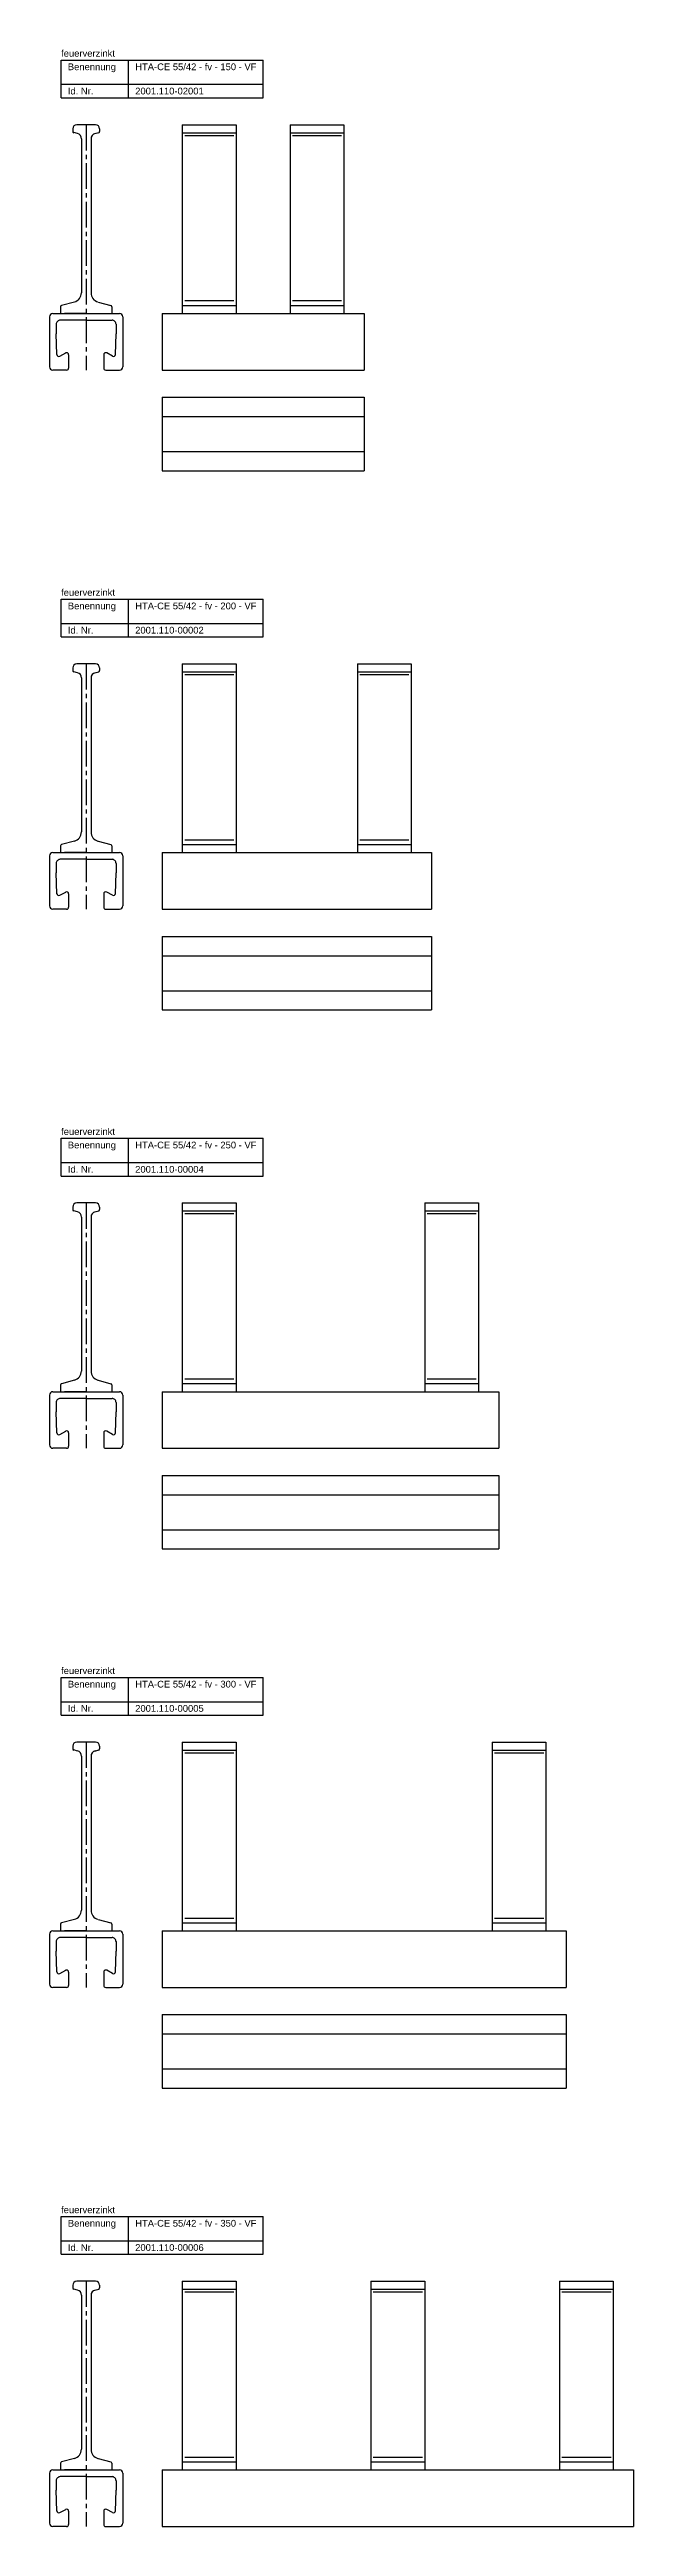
# Model space of a CAD drawing. Header units: millimetres. Extents: x 11325 to 17479, y -770 to 2743.
# Drawn here: x 11325 to 11759, y 905 to 2743 of the extents above; entities that cross this region are included whole.
import ezdxf

# ---------------------------------------------------------------- set-up
doc = ezdxf.new("R2010")
doc.units = ezdxf.units.MM
doc.header["$LTSCALE"] = 0.1
doc.linetypes.add('MITTE2', pattern=[28.575, 19.05, -3.175, 3.175, -3.175])
doc.layers.add('Halfen', color=2, linetype='CONTINUOUS')
doc.styles.add('ARIAL50', font='arial.ttf', dxfattribs={"height": 5})

msp = doc.modelspace()

# ---------------------------------------------------------------- linework, layer by layer
at = {"layer": 'Halfen'}
for p, q in [((11333.7, 2735.2), (11483.7, 2735.2)), ((11333.7, 2707.2), (11333.7, 2735.2)), ((11383.7, 2707.2), (11383.7, 2735.2)), ((11483.7, 2707.2), (11483.7, 2735.2)), ((11333.7, 2717.2), (11483.7, 2717.2)), ((11333.7, 2707.2), (11483.7, 2707.2)), ((11342.3, 2684.2), (11342.3, 2682.3)), ((11359.3, 2687.2), (11345.3, 2687.2)), ((11362.3, 2684.2), (11362.3, 2682.3)), ((11423.7, 2687.2), (11463.7, 2687.2)), ((11423.7, 2687.2), (11423.7, 2547.2)), ((11463.7, 2687.2), (11463.7, 2547.2)), ((11503.7, 2687.2), (11543.7, 2687.2)), ((11503.7, 2687.2), (11503.7, 2547.2)), ((11543.7, 2687.2), (11543.7, 2547.2)), ((11345.8, 2680.6), (11343.1, 2681.4)), ((11348.8, 2676.8), (11348.8, 2562.5)), ((11355.9, 2676.8), (11355.9, 2562.5)), ((11358.8, 2680.6), (11361.6, 2681.4)), ((11423.7, 2681.3), (11463.7, 2681.3)), ((11503.7, 2681.3), (11543.7, 2681.3)), ((11343.6, 2555.7), (11334.1, 2553.1)), ((11361.1, 2555.7), (11370.6, 2553.1)), ((11325.1, 2544.7), (11325.1, 2515.2)), ((11327.6, 2547.2), (11377.1, 2547.2)), ((11330.1, 2539.2), (11330.1, 2532.2)), ((11352.3, 2542.2), (11333.1, 2542.2)), ((11333.3, 2552.2), (11333.3, 2547.2)), ((11352.3, 2547.2), (11336.3, 2547.2)), ((11352.3, 2542.2), (11371.5, 2542.2)), ((11371.3, 2552.2), (11371.3, 2547.2)), ((11374.5, 2539.2), (11374.5, 2532.2)), ((11379.6, 2544.7), (11379.6, 2515.2)), ((11408.7, 2547.2), (11558.7, 2547.2)), ((11408.7, 2547.2), (11408.7, 2505.2)), ((11423.7, 2553.2), (11463.7, 2553.2)), ((11503.7, 2553.2), (11543.7, 2553.2)), ((11508.7, 2547.2), (11558.7, 2547.2)), ((11558.7, 2547.2), (11558.7, 2505.2)), ((11330.6, 2516.7), (11330.1, 2532.2)), ((11332.8, 2515.5), (11337.1, 2517.9)), ((11371.8, 2515.5), (11367.6, 2517.9)), ((11374.1, 2516.7), (11374.5, 2532.2)), ((11325.1, 2515.2), (11325.1, 2507.7)), ((11337.8, 2505.2), (11327.6, 2505.2)), ((11339.3, 2516.6), (11339.3, 2506.7)), ((11365.3, 2516.6), (11365.3, 2506.7)), ((11366.8, 2505.2), (11377.1, 2505.2)), ((11379.6, 2515.2), (11379.6, 2507.7)), ((11408.7, 2505.2), (11558.7, 2505.2)), ((11508.7, 2505.2), (11558.7, 2505.2)), ((11408.7, 2485), (11558.7, 2485)), ((11408.7, 2485), (11408.7, 2430.5)), ((11558.7, 2485), (11558.7, 2430.5)), ((11408.7, 2470.7), (11558.7, 2470.7)), ((11408.7, 2444.7), (11558.7, 2444.7)), ((11408.7, 2430.5), (11558.7, 2430.5)), ((11333.7, 2335.2), (11483.7, 2335.2)), ((11333.7, 2307.2), (11333.7, 2335.2)), ((11383.7, 2307.2), (11383.7, 2335.2)), ((11483.7, 2307.2), (11483.7, 2335.2)), ((11333.7, 2317.2), (11483.7, 2317.2)), ((11333.7, 2307.2), (11483.7, 2307.2)), ((11342.3, 2284.2), (11342.3, 2282.3)), ((11345.8, 2280.6), (11343.1, 2281.4)), ((11359.3, 2287.2), (11345.3, 2287.2)), ((11358.8, 2280.6), (11361.6, 2281.4)), ((11362.3, 2284.2), (11362.3, 2282.3)), ((11423.7, 2287.2), (11463.7, 2287.2)), ((11423.7, 2287.2), (11423.7, 2147.2)), ((11423.7, 2281.3), (11463.7, 2281.3)), ((11463.7, 2287.2), (11463.7, 2147.2)), ((11553.7, 2287.2), (11593.7, 2287.2)), ((11553.7, 2287.2), (11553.7, 2147.2)), ((11553.7, 2281.3), (11593.7, 2281.3)), ((11593.7, 2287.2), (11593.7, 2147.2)), ((11348.8, 2276.8), (11348.8, 2162.5)), ((11355.9, 2276.8), (11355.9, 2162.5)), ((11333.3, 2152.2), (11333.3, 2147.2)), ((11343.6, 2155.7), (11334.1, 2153.1)), ((11361.1, 2155.7), (11370.6, 2153.1)), ((11371.3, 2152.2), (11371.3, 2147.2)), ((11423.7, 2153.2), (11463.7, 2153.2)), ((11553.7, 2153.2), (11593.7, 2153.2)), ((11325.1, 2144.7), (11325.1, 2115.2)), ((11327.6, 2147.2), (11377.1, 2147.2)), ((11330.1, 2139.2), (11330.1, 2132.2)), ((11330.6, 2116.7), (11330.1, 2132.2)), ((11352.3, 2142.2), (11333.1, 2142.2)), ((11352.3, 2147.2), (11336.3, 2147.2)), ((11352.3, 2142.2), (11371.5, 2142.2)), ((11374.1, 2116.7), (11374.5, 2132.2)), ((11374.5, 2139.2), (11374.5, 2132.2)), ((11379.6, 2144.7), (11379.6, 2115.2)), ((11408.7, 2147.2), (11608.7, 2147.2)), ((11408.7, 2147.2), (11408.7, 2105.2)), ((11558.7, 2147.2), (11608.7, 2147.2)), ((11608.7, 2147.2), (11608.7, 2105.2)), ((11325.1, 2115.2), (11325.1, 2107.7)), ((11332.8, 2115.5), (11337.1, 2117.9)), ((11339.3, 2116.6), (11339.3, 2106.7)), ((11365.3, 2116.6), (11365.3, 2106.7)), ((11371.8, 2115.5), (11367.6, 2117.9)), ((11379.6, 2115.2), (11379.6, 2107.7)), ((11337.8, 2105.2), (11327.6, 2105.2)), ((11366.8, 2105.2), (11377.1, 2105.2)), ((11408.7, 2105.2), (11608.7, 2105.2)), ((11558.7, 2105.2), (11608.7, 2105.2)), ((11408.7, 2085), (11608.7, 2085)), ((11408.7, 2085), (11408.7, 2030.5)), ((11608.7, 2085), (11608.7, 2030.5)), ((11408.7, 2070.7), (11608.7, 2070.7)), ((11408.7, 2044.7), (11608.7, 2044.7)), ((11408.7, 2030.5), (11608.7, 2030.5)), ((11333.7, 1935.2), (11483.7, 1935.2)), ((11333.7, 1907.2), (11333.7, 1935.2)), ((11383.7, 1907.2), (11383.7, 1935.2)), ((11483.7, 1907.2), (11483.7, 1935.2)), ((11333.7, 1917.2), (11483.7, 1917.2)), ((11333.7, 1907.2), (11483.7, 1907.2)), ((11342.3, 1884.2), (11342.3, 1882.3)), ((11345.8, 1880.6), (11343.1, 1881.4)), ((11359.3, 1887.2), (11345.3, 1887.2)), ((11348.8, 1876.8), (11348.8, 1762.5)), ((11355.9, 1876.8), (11355.9, 1762.5)), ((11358.8, 1880.6), (11361.6, 1881.4)), ((11362.3, 1884.2), (11362.3, 1882.3)), ((11423.7, 1887.2), (11463.7, 1887.2)), ((11423.7, 1887.2), (11423.7, 1747.2)), ((11423.7, 1881.3), (11463.7, 1881.3)), ((11463.7, 1887.2), (11463.7, 1747.2)), ((11603.7, 1887.2), (11643.7, 1887.2)), ((11603.7, 1887.2), (11603.7, 1747.2)), ((11603.7, 1881.3), (11643.7, 1881.3)), ((11643.7, 1887.2), (11643.7, 1747.2)), ((11327.6, 1747.2), (11377.1, 1747.2)), ((11333.3, 1752.2), (11333.3, 1747.2)), ((11343.6, 1755.7), (11334.1, 1753.1)), ((11352.3, 1747.2), (11336.3, 1747.2)), ((11361.1, 1755.7), (11370.6, 1753.1)), ((11371.3, 1752.2), (11371.3, 1747.2)), ((11408.7, 1747.2), (11658.7, 1747.2)), ((11408.7, 1747.2), (11408.7, 1705.2)), ((11423.7, 1753.2), (11463.7, 1753.2)), ((11603.7, 1753.2), (11643.7, 1753.2)), ((11608.7, 1747.2), (11658.7, 1747.2)), ((11658.7, 1747.2), (11658.7, 1705.2)), ((11325.1, 1744.7), (11325.1, 1715.2)), ((11330.1, 1739.2), (11330.1, 1732.2)), ((11330.6, 1716.7), (11330.1, 1732.2)), ((11352.3, 1742.2), (11333.1, 1742.2)), ((11352.3, 1742.2), (11371.5, 1742.2)), ((11374.1, 1716.7), (11374.5, 1732.2)), ((11374.5, 1739.2), (11374.5, 1732.2)), ((11379.6, 1744.7), (11379.6, 1715.2)), ((11325.1, 1715.2), (11325.1, 1707.7)), ((11332.8, 1715.5), (11337.1, 1717.9)), ((11339.3, 1716.6), (11339.3, 1706.7)), ((11365.3, 1716.6), (11365.3, 1706.7)), ((11371.8, 1715.5), (11367.6, 1717.9)), ((11379.6, 1715.2), (11379.6, 1707.7)), ((11337.8, 1705.2), (11327.6, 1705.2)), ((11366.8, 1705.2), (11377.1, 1705.2)), ((11408.7, 1705.2), (11658.7, 1705.2)), ((11608.7, 1705.2), (11658.7, 1705.2)), ((11408.7, 1685), (11658.7, 1685)), ((11408.7, 1685), (11408.7, 1630.5)), ((11658.7, 1685), (11658.7, 1630.5)), ((11408.7, 1670.7), (11658.7, 1670.7)), ((11408.7, 1644.7), (11658.7, 1644.7)), ((11408.7, 1630.5), (11658.7, 1630.5)), ((11333.7, 1535.2), (11483.7, 1535.2)), ((11333.7, 1507.2), (11333.7, 1535.2)), ((11383.7, 1507.2), (11383.7, 1535.2)), ((11483.7, 1507.2), (11483.7, 1535.2)), ((11333.7, 1517.2), (11483.7, 1517.2)), ((11333.7, 1507.2), (11483.7, 1507.2)), ((11342.3, 1484.2), (11342.3, 1482.3)), ((11345.8, 1480.6), (11343.1, 1481.4)), ((11359.3, 1487.2), (11345.3, 1487.2)), ((11348.8, 1476.8), (11348.8, 1362.5)), ((11355.9, 1476.8), (11355.9, 1362.5)), ((11358.8, 1480.6), (11361.6, 1481.4)), ((11362.3, 1484.2), (11362.3, 1482.3)), ((11423.7, 1487.2), (11463.7, 1487.2)), ((11423.7, 1487.2), (11423.7, 1347.2)), ((11423.7, 1481.3), (11463.7, 1481.3)), ((11463.7, 1487.2), (11463.7, 1347.2)), ((11653.7, 1487.2), (11693.7, 1487.2)), ((11653.7, 1487.2), (11653.7, 1347.2)), ((11653.7, 1481.3), (11693.7, 1481.3)), ((11693.7, 1487.2), (11693.7, 1347.2)), ((11325.1, 1344.7), (11325.1, 1315.2)), ((11327.6, 1347.2), (11377.1, 1347.2)), ((11352.3, 1342.2), (11333.1, 1342.2)), ((11333.3, 1352.2), (11333.3, 1347.2)), ((11343.6, 1355.7), (11334.1, 1353.1)), ((11352.3, 1347.2), (11336.3, 1347.2)), ((11352.3, 1342.2), (11371.5, 1342.2)), ((11361.1, 1355.7), (11370.6, 1353.1)), ((11371.3, 1352.2), (11371.3, 1347.2)), ((11379.6, 1344.7), (11379.6, 1315.2)), ((11408.7, 1347.2), (11708.7, 1347.2)), ((11408.7, 1347.2), (11408.7, 1305.2)), ((11423.7, 1353.2), (11463.7, 1353.2)), ((11653.7, 1353.2), (11693.7, 1353.2)), ((11658.7, 1347.2), (11708.7, 1347.2)), ((11708.7, 1347.2), (11708.7, 1305.2)), ((11330.1, 1339.2), (11330.1, 1332.2)), ((11330.6, 1316.7), (11330.1, 1332.2)), ((11374.1, 1316.7), (11374.5, 1332.2)), ((11374.5, 1339.2), (11374.5, 1332.2)), ((11325.1, 1315.2), (11325.1, 1307.7)), ((11337.8, 1305.2), (11327.6, 1305.2)), ((11332.8, 1315.5), (11337.1, 1317.9)), ((11339.3, 1316.6), (11339.3, 1306.7)), ((11365.3, 1316.6), (11365.3, 1306.7)), ((11366.8, 1305.2), (11377.1, 1305.2)), ((11371.8, 1315.5), (11367.6, 1317.9)), ((11379.6, 1315.2), (11379.6, 1307.7)), ((11408.7, 1305.2), (11708.7, 1305.2)), ((11658.7, 1305.2), (11708.7, 1305.2)), ((11408.7, 1285), (11708.7, 1285)), ((11408.7, 1285), (11408.7, 1230.5)), ((11408.7, 1270.7), (11708.7, 1270.7)), ((11708.7, 1285), (11708.7, 1230.5)), ((11408.7, 1244.7), (11708.7, 1244.7)), ((11408.7, 1230.5), (11708.7, 1230.5)), ((11333.7, 1135.2), (11483.7, 1135.2)), ((11333.7, 1107.2), (11333.7, 1135.2)), ((11383.7, 1107.2), (11383.7, 1135.2)), ((11483.7, 1107.2), (11483.7, 1135.2)), ((11333.7, 1117.2), (11483.7, 1117.2)), ((11333.7, 1107.2), (11483.7, 1107.2)), ((11359.3, 1087.2), (11345.3, 1087.2)), ((11423.7, 1087.2), (11463.7, 1087.2)), ((11423.7, 1087.2), (11423.7, 947.2)), ((11463.7, 1087.2), (11463.7, 947.2)), ((11563.7, 1087.2), (11603.7, 1087.2)), ((11563.7, 1087.2), (11563.7, 947.2)), ((11603.7, 1087.2), (11603.7, 947.2)), ((11703.7, 1087.2), (11743.7, 1087.2)), ((11703.7, 1087.2), (11703.7, 947.2)), ((11743.7, 1087.2), (11743.7, 947.2)), ((11342.3, 1084.2), (11342.3, 1082.3)), ((11345.8, 1080.6), (11343.1, 1081.4)), ((11348.8, 1076.8), (11348.8, 962.5)), ((11355.9, 1076.8), (11355.9, 962.5)), ((11358.8, 1080.6), (11361.6, 1081.4)), ((11362.3, 1084.2), (11362.3, 1082.3)), ((11423.7, 1081.3), (11463.7, 1081.3)), ((11563.7, 1081.3), (11603.7, 1081.3)), ((11703.7, 1081.3), (11743.7, 1081.3)), ((11343.6, 955.7), (11334.1, 953.1)), ((11361.1, 955.7), (11370.6, 953.1)), ((11325.1, 944.7), (11325.1, 915.2)), ((11327.6, 947.2), (11377.1, 947.2)), ((11330.1, 939.2), (11330.1, 932.2)), ((11352.3, 942.2), (11333.1, 942.2)), ((11333.3, 952.2), (11333.3, 947.2)), ((11352.3, 947.2), (11336.3, 947.2)), ((11352.3, 942.2), (11371.5, 942.2)), ((11371.3, 952.2), (11371.3, 947.2)), ((11374.5, 939.2), (11374.5, 932.2)), ((11379.6, 944.7), (11379.6, 915.2)), ((11408.7, 947.2), (11758.7, 947.2)), ((11408.7, 947.2), (11408.7, 905.2)), ((11423.7, 953.2), (11463.7, 953.2)), ((11563.7, 953.2), (11603.7, 953.2)), ((11703.7, 953.2), (11743.7, 953.2)), ((11708.7, 947.2), (11758.7, 947.2)), ((11758.7, 947.2), (11758.7, 905.2)), ((11330.6, 916.7), (11330.1, 932.2)), ((11374.1, 916.7), (11374.5, 932.2)), ((11325.1, 915.2), (11325.1, 907.7)), ((11337.8, 905.2), (11327.6, 905.2)), ((11332.8, 915.5), (11337.1, 917.9)), ((11339.3, 916.6), (11339.3, 906.7)), ((11365.3, 916.6), (11365.3, 906.7)), ((11366.8, 905.2), (11377.1, 905.2)), ((11371.8, 915.5), (11367.6, 917.9)), ((11379.6, 915.2), (11379.6, 907.7)), ((11408.7, 905.2), (11758.7, 905.2)), ((11708.7, 905.2), (11758.7, 905.2))]:
    msp.add_line(p, q, dxfattribs=at)
at = {"layer": 'Halfen', "color": 1, "linetype": 'MITTE2', "ltscale": 10}
for p, q in [((11352.3, 2687.2), (11352.3, 2505.2)), ((11352.3, 2287.2), (11352.3, 2105.2)), ((11352.3, 1887.2), (11352.3, 1705.2)), ((11352.3, 1487.2), (11352.3, 1305.2)), ((11352.3, 1087.2), (11352.3, 905.2))]:
    msp.add_line(p, q, dxfattribs=at)
at = {"layer": 'Halfen', "color": 1}
for p, q in [((11425.5, 2679.3), (11462, 2679.3)), ((11505.5, 2679.3), (11542, 2679.3)), ((11425.5, 2556.7), (11462, 2556.7)), ((11505.5, 2556.7), (11542, 2556.7)), ((11425.5, 2279.3), (11462, 2279.3)), ((11555.5, 2279.3), (11592, 2279.3)), ((11425.5, 2156.7), (11462, 2156.7)), ((11555.5, 2156.7), (11592, 2156.7)), ((11425.5, 1879.3), (11462, 1879.3)), ((11605.5, 1879.3), (11642, 1879.3)), ((11425.5, 1756.7), (11462, 1756.7)), ((11605.5, 1756.7), (11642, 1756.7)), ((11425.5, 1479.3), (11462, 1479.3)), ((11655.5, 1479.3), (11692, 1479.3)), ((11425.5, 1356.7), (11462, 1356.7)), ((11655.5, 1356.7), (11692, 1356.7)), ((11425.5, 1079.3), (11462, 1079.3)), ((11565.5, 1079.3), (11602, 1079.3)), ((11705.5, 1079.3), (11742, 1079.3)), ((11425.5, 956.7), (11462, 956.7)), ((11565.5, 956.7), (11602, 956.7)), ((11705.5, 956.7), (11742, 956.7))]:
    msp.add_line(p, q, dxfattribs=at)
at = {"layer": 'Halfen'}
for centre, radius, start, end in [((11345.3, 2684.2), 3, 90, 180), ((11359.3, 2684.2), 3, 0, 90), ((11343.3, 2682.3), 1, 180, 255), ((11344.8, 2676.8), 4, 0, 75), ((11359.9, 2676.8), 4, 105, 180), ((11361.3, 2682.3), 1, 285, 0), ((11341.8, 2562.5), 7, 285, 0), ((11362.9, 2562.5), 7, 180, 255), ((11327.6, 2544.7), 2.5, 90, 180), ((11333.1, 2539.2), 3, 90, 181.1927), ((11334.3, 2552.2), 1, 105, 180), ((11370.3, 2552.2), 1, 0, 75), ((11371.5, 2539.2), 3, 358.8073, 90), ((11377.1, 2544.7), 2.5, 0, 90), ((11337.8, 2516.6), 1.5, 0, 120), ((11366.8, 2516.6), 1.5, 60, 180), ((11327.6, 2507.7), 2.5, 180, 270), ((11332.1, 2516.8), 1.5, 181.1927, 300), ((11337.8, 2506.7), 1.5, 270, 0), ((11366.8, 2506.7), 1.5, 180, 270), ((11372.6, 2516.8), 1.5, 240, 358.8073), ((11377.1, 2507.7), 2.5, 270, 0), ((11345.3, 2284.2), 3, 90, 180), ((11343.3, 2282.3), 1, 180, 255), ((11344.8, 2276.8), 4, 0, 75), ((11359.9, 2276.8), 4, 105, 180), ((11359.3, 2284.2), 3, 0, 90), ((11361.3, 2282.3), 1, 285, 0), ((11334.3, 2152.2), 1, 105, 180), ((11341.8, 2162.5), 7, 285, 0), ((11362.9, 2162.5), 7, 180, 255), ((11370.3, 2152.2), 1, 0, 75), ((11327.6, 2144.7), 2.5, 90, 180), ((11333.1, 2139.2), 3, 90, 181.1927), ((11371.5, 2139.2), 3, 358.8073, 90), ((11377.1, 2144.7), 2.5, 0, 90), ((11332.1, 2116.8), 1.5, 181.1927, 300), ((11337.8, 2116.6), 1.5, 0, 120), ((11366.8, 2116.6), 1.5, 60, 180), ((11372.6, 2116.8), 1.5, 240, 358.8073), ((11327.6, 2107.7), 2.5, 180, 270), ((11337.8, 2106.7), 1.5, 270, 0), ((11366.8, 2106.7), 1.5, 180, 270), ((11377.1, 2107.7), 2.5, 270, 0), ((11345.3, 1884.2), 3, 90, 180), ((11343.3, 1882.3), 1, 180, 255), ((11344.8, 1876.8), 4, 0, 75), ((11359.9, 1876.8), 4, 105, 180), ((11359.3, 1884.2), 3, 0, 90), ((11361.3, 1882.3), 1, 285, 0), ((11327.6, 1744.7), 2.5, 90, 180), ((11334.3, 1752.2), 1, 105, 180), ((11341.8, 1762.5), 7, 285, 0), ((11362.9, 1762.5), 7, 180, 255), ((11370.3, 1752.2), 1, 0, 75), ((11377.1, 1744.7), 2.5, 0, 90), ((11333.1, 1739.2), 3, 90, 181.1927), ((11371.5, 1739.2), 3, 358.8073, 90), ((11332.1, 1716.8), 1.5, 181.1927, 300), ((11337.8, 1716.6), 1.5, 0, 120), ((11366.8, 1716.6), 1.5, 60, 180), ((11372.6, 1716.8), 1.5, 240, 358.8073), ((11327.6, 1707.7), 2.5, 180, 270), ((11337.8, 1706.7), 1.5, 270, 0), ((11366.8, 1706.7), 1.5, 180, 270), ((11377.1, 1707.7), 2.5, 270, 0), ((11345.3, 1484.2), 3, 90, 180), ((11343.3, 1482.3), 1, 180, 255), ((11344.8, 1476.8), 4, 0, 75), ((11359.9, 1476.8), 4, 105, 180), ((11359.3, 1484.2), 3, 0, 90), ((11361.3, 1482.3), 1, 285, 0), ((11341.8, 1362.5), 7, 285, 0), ((11362.9, 1362.5), 7, 180, 255), ((11327.6, 1344.7), 2.5, 90, 180), ((11333.1, 1339.2), 3, 90, 181.1927), ((11334.3, 1352.2), 1, 105, 180), ((11370.3, 1352.2), 1, 0, 75), ((11371.5, 1339.2), 3, 358.8073, 90), ((11377.1, 1344.7), 2.5, 0, 90), ((11327.6, 1307.7), 2.5, 180, 270), ((11332.1, 1316.8), 1.5, 181.1927, 300), ((11337.8, 1316.6), 1.5, 0, 120), ((11337.8, 1306.7), 1.5, 270, 0), ((11366.8, 1316.6), 1.5, 60, 180), ((11366.8, 1306.7), 1.5, 180, 270), ((11372.6, 1316.8), 1.5, 240, 358.8073), ((11377.1, 1307.7), 2.5, 270, 0), ((11345.3, 1084.2), 3, 90, 180), ((11359.3, 1084.2), 3, 0, 90), ((11343.3, 1082.3), 1, 180, 255), ((11344.8, 1076.8), 4, 0, 75), ((11359.9, 1076.8), 4, 105, 180), ((11361.3, 1082.3), 1, 285, 0), ((11341.8, 962.5), 7, 285, 0), ((11362.9, 962.5), 7, 180, 255), ((11327.6, 944.7), 2.5, 90, 180), ((11333.1, 939.2), 3, 90, 181.1927), ((11334.3, 952.2), 1, 105, 180), ((11370.3, 952.2), 1, 0, 75), ((11371.5, 939.2), 3, 358.8073, 90), ((11377.1, 944.7), 2.5, 0, 90), ((11327.6, 907.7), 2.5, 180, 270), ((11332.1, 916.8), 1.5, 181.1927, 300), ((11337.8, 916.6), 1.5, 0, 120), ((11337.8, 906.7), 1.5, 270, 0), ((11366.8, 916.6), 1.5, 60, 180), ((11366.8, 906.7), 1.5, 180, 270), ((11372.6, 916.8), 1.5, 240, 358.8073), ((11377.1, 907.7), 2.5, 270, 0)]:
    msp.add_arc(centre, radius, start, end, dxfattribs=at)

# ---------------------------------------------------------------- texts
at = {"layer": 'Halfen', "style": 'ARIAL50'}
for s, p in [('feuerverzinkt', (11333.7, 2737.7)), ('Benennung', (11338.7, 2727.7)), ('HTA-CE 55/42 - fv - 150 - VF', (11388.7, 2727.7)), ('Id. Nr.', (11338.7, 2709.7)), ('2001.110-02001', (11388.7, 2709.7)), ('feuerverzinkt', (11333.7, 2337.7)), ('Benennung', (11338.7, 2327.7)), ('HTA-CE 55/42 - fv - 200 - VF', (11388.7, 2327.7)), ('Id. Nr.', (11338.7, 2309.7)), ('2001.110-00002', (11388.7, 2309.7)), ('feuerverzinkt', (11333.7, 1937.7)), ('Benennung', (11338.7, 1927.7)), ('HTA-CE 55/42 - fv - 250 - VF', (11388.7, 1927.7)), ('Id. Nr.', (11338.7, 1909.7)), ('2001.110-00004', (11388.7, 1909.7)), ('feuerverzinkt', (11333.7, 1537.7)), ('Benennung', (11338.7, 1527.7)), ('HTA-CE 55/42 - fv - 300 - VF', (11388.7, 1527.7)), ('Id. Nr.', (11338.7, 1509.7)), ('2001.110-00005', (11388.7, 1509.7)), ('feuerverzinkt', (11333.7, 1137.7)), ('Benennung', (11338.7, 1127.7)), ('HTA-CE 55/42 - fv - 350 - VF', (11388.7, 1127.7)), ('Id. Nr.', (11338.7, 1109.7)), ('2001.110-00006', (11388.7, 1109.7))]:
    msp.add_text(s, height=5, dxfattribs=at).set_placement(p)

doc.saveas('drawing.dxf')
